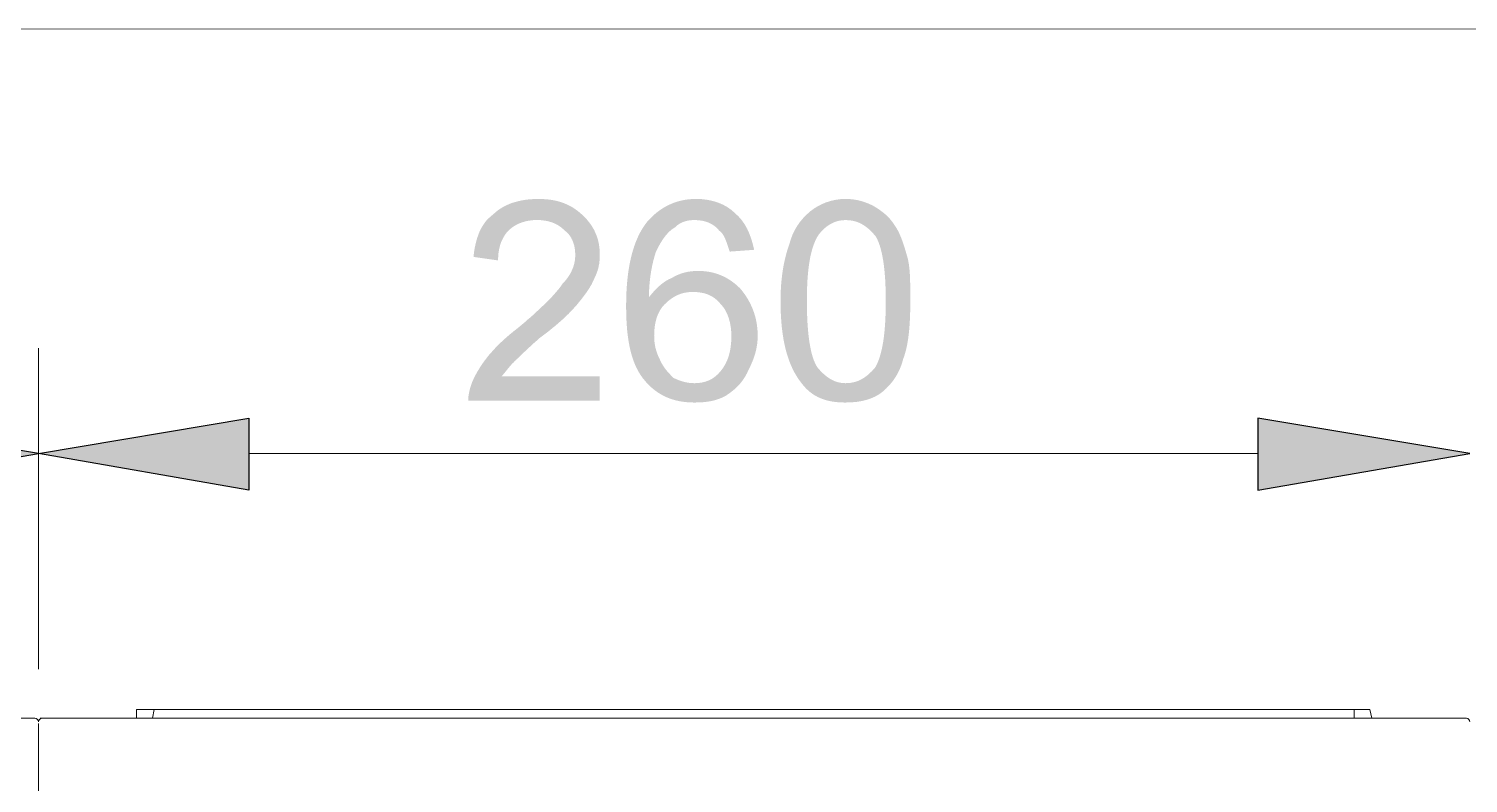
# Model space of a CAD drawing. Header units: metres. Extents: x 2999 to 3164, y 1641 to 1678.
# Drawn here: x 3004.18 to 3005.453, y 1657.691 to 1658.358 of the extents above; entities that cross this region are included whole.
import ezdxf

# ---------------------------------------------------------------- set-up
doc = ezdxf.new("R2010")
doc.units = ezdxf.units.M

msp = doc.modelspace()

# ---------------------------------------------------------------- hatches: boundary and pattern name
at = {"true_color": 0x00001e}
h = msp.add_hatch(color=30, dxfattribs=at)
h.paths.add_polyline_path([(3004.685, 1658.0509), (3004.685, 1658.0292), (3004.5686, 1658.0292), (3004.5686, 1658.0292), (3004.5686, 1658.03), (3004.5687, 1658.0307), (3004.5687, 1658.0314), (3004.5688, 1658.0322), (3004.5688, 1658.0329), (3004.5689, 1658.0336), (3004.569, 1658.0343), (3004.5691, 1658.0349), (3004.5692, 1658.0356), (3004.5693, 1658.0362), (3004.5695, 1658.0369), (3004.5696, 1658.0375), (3004.5698, 1658.0382), (3004.5699, 1658.0388), (3004.5701, 1658.0394), (3004.5702, 1658.04), (3004.5704, 1658.0406), (3004.5706, 1658.0412), (3004.5708, 1658.0418), (3004.571, 1658.0424), (3004.5712, 1658.043), (3004.5713, 1658.0435), (3004.5715, 1658.0441), (3004.5717, 1658.0447), (3004.5721, 1658.0457), (3004.5725, 1658.0466), (3004.573, 1658.0476), (3004.5734, 1658.0486), (3004.5739, 1658.0496), (3004.5744, 1658.0505), (3004.5748, 1658.0515), (3004.5754, 1658.0525), (3004.5759, 1658.0534), (3004.5764, 1658.0544), (3004.577, 1658.0554), (3004.5776, 1658.0563), (3004.5781, 1658.0573), (3004.5788, 1658.0583), (3004.5794, 1658.0593), (3004.58, 1658.0602), (3004.5807, 1658.0612), (3004.5813, 1658.0622), (3004.582, 1658.0631), (3004.5827, 1658.0641), (3004.5834, 1658.0651), (3004.5842, 1658.066), (3004.5849, 1658.067), (3004.5857, 1658.068), (3004.5865, 1658.069), (3004.5873, 1658.07), (3004.5882, 1658.071), (3004.5891, 1658.072), (3004.59, 1658.073), (3004.5909, 1658.0741), (3004.5919, 1658.0751), (3004.5929, 1658.0762), (3004.594, 1658.0773), (3004.5951, 1658.0784), (3004.5962, 1658.0795), (3004.5973, 1658.0806), (3004.5985, 1658.0817), (3004.5997, 1658.0828), (3004.601, 1658.084), (3004.6023, 1658.0851), (3004.6036, 1658.0863), (3004.6049, 1658.0874), (3004.6063, 1658.0886), (3004.6077, 1658.0897), (3004.6091, 1658.0909), (3004.6106, 1658.092), (3004.6121, 1658.0932), (3004.6136, 1658.0944), (3004.6136, 1658.0944), (3004.6161, 1658.0965), (3004.6185, 1658.0985), (3004.6208, 1658.1006), (3004.6231, 1658.1025), (3004.6253, 1658.1044), (3004.6273, 1658.1063), (3004.6293, 1658.1082), (3004.6313, 1658.1099), (3004.6331, 1658.1117), (3004.6349, 1658.1134), (3004.6366, 1658.1151), (3004.6383, 1658.1167), (3004.6398, 1658.1183), (3004.6413, 1658.1198), (3004.6428, 1658.1213), (3004.6441, 1658.1228), (3004.6454, 1658.1242), (3004.6466, 1658.1256), (3004.6477, 1658.1269), (3004.6488, 1658.1282), (3004.6498, 1658.1295), (3004.6508, 1658.1308), (3004.6516, 1658.132), (3004.6524, 1658.1332), (3004.6534, 1658.1341), (3004.6543, 1658.1351), (3004.6551, 1658.1361), (3004.6559, 1658.1372), (3004.6567, 1658.1382), (3004.6574, 1658.1392), (3004.6581, 1658.1403), (3004.6587, 1658.1413), (3004.6593, 1658.1424), (3004.6598, 1658.1434), (3004.6603, 1658.1445), (3004.6608, 1658.1456), (3004.6612, 1658.1466), (3004.6616, 1658.1477), (3004.6619, 1658.1488), (3004.6622, 1658.1498), (3004.6625, 1658.1509), (3004.6627, 1658.1519), (3004.6629, 1658.153), (3004.663, 1658.154), (3004.6632, 1658.155), (3004.6632, 1658.156), (3004.6633, 1658.157), (3004.6633, 1658.158), (3004.6633, 1658.1592), (3004.6632, 1658.1603), (3004.6632, 1658.1614), (3004.663, 1658.1625), (3004.6629, 1658.1636), (3004.6627, 1658.1647), (3004.6625, 1658.1657), (3004.6623, 1658.1667), (3004.662, 1658.1677), (3004.6617, 1658.1687), (3004.6613, 1658.1697), (3004.661, 1658.1706), (3004.6606, 1658.1715), (3004.6601, 1658.1724), (3004.6597, 1658.1733), (3004.6592, 1658.1741), (3004.6586, 1658.1749), (3004.6581, 1658.1757), (3004.6575, 1658.1764), (3004.6568, 1658.1771), (3004.6562, 1658.1778), (3004.6555, 1658.1785), (3004.6547, 1658.1791), (3004.654, 1658.1797), (3004.654, 1658.1797), (3004.6532, 1658.1805), (3004.6524, 1658.1812), (3004.6516, 1658.1819), (3004.6507, 1658.1826), (3004.6499, 1658.1832), (3004.649, 1658.1838), (3004.6481, 1658.1844), (3004.6472, 1658.1849), (3004.6463, 1658.1854), (3004.6453, 1658.1859), (3004.6443, 1658.1863), (3004.6433, 1658.1867), (3004.6423, 1658.1871), (3004.6412, 1658.1874), (3004.6402, 1658.1877), (3004.639, 1658.188), (3004.6379, 1658.1882), (3004.6367, 1658.1885), (3004.6356, 1658.1886), (3004.6343, 1658.1888), (3004.6331, 1658.1889), (3004.6318, 1658.189), (3004.6305, 1658.189), (3004.6292, 1658.189), (3004.6292, 1658.189), (3004.628, 1658.189), (3004.6268, 1658.189), (3004.6257, 1658.1889), (3004.6245, 1658.1888), (3004.6234, 1658.1886), (3004.6222, 1658.1885), (3004.6211, 1658.1882), (3004.62, 1658.188), (3004.6188, 1658.1877), (3004.6177, 1658.1874), (3004.6167, 1658.1871), (3004.6156, 1658.1867), (3004.6145, 1658.1863), (3004.6135, 1658.1859), (3004.6125, 1658.1854), (3004.6115, 1658.1849), (3004.6105, 1658.1844), (3004.6095, 1658.1838), (3004.6086, 1658.1832), (3004.6077, 1658.1826), (3004.6068, 1658.1819), (3004.6059, 1658.1812), (3004.6051, 1658.1805), (3004.6043, 1658.1797), (3004.6043, 1658.1797), (3004.6036, 1658.1789), (3004.6028, 1658.1781), (3004.6021, 1658.1773), (3004.6015, 1658.1764), (3004.6008, 1658.1755), (3004.6003, 1658.1745), (3004.5997, 1658.1735), (3004.5992, 1658.1725), (3004.5987, 1658.1715), (3004.5982, 1658.1705), (3004.5977, 1658.1694), (3004.5973, 1658.1683), (3004.597, 1658.1672), (3004.5966, 1658.166), (3004.5963, 1658.1648), (3004.596, 1658.1636), (3004.5958, 1658.1624), (3004.5956, 1658.1612), (3004.5954, 1658.1599), (3004.5953, 1658.1586), (3004.5952, 1658.1573), (3004.5951, 1658.156), (3004.595, 1658.1547), (3004.595, 1658.1533), (3004.595, 1658.1533), (3004.5733, 1658.1564), (3004.5733, 1658.1564), (3004.5735, 1658.1584), (3004.5737, 1658.1603), (3004.574, 1658.1622), (3004.5743, 1658.1641), (3004.5747, 1658.1659), (3004.5751, 1658.1677), (3004.5755, 1658.1695), (3004.576, 1658.1713), (3004.5765, 1658.173), (3004.5771, 1658.1747), (3004.5777, 1658.1764), (3004.5783, 1658.178), (3004.579, 1658.1796), (3004.5798, 1658.1811), (3004.5806, 1658.1826), (3004.5814, 1658.184), (3004.5824, 1658.1854), (3004.5833, 1658.1868), (3004.5843, 1658.1881), (3004.5854, 1658.1893), (3004.5866, 1658.1905), (3004.5878, 1658.1916), (3004.589, 1658.1927), (3004.5904, 1658.1937), (3004.5915, 1658.1948), (3004.5928, 1658.1959), (3004.5941, 1658.197), (3004.5954, 1658.198), (3004.5968, 1658.1989), (3004.5982, 1658.1998), (3004.5997, 1658.2007), (3004.6012, 1658.2015), (3004.6027, 1658.2022), (3004.6043, 1658.2029), (3004.6059, 1658.2036), (3004.6076, 1658.2042), (3004.6093, 1658.2047), (3004.6111, 1658.2052), (3004.6129, 1658.2057), (3004.6147, 1658.2061), (3004.6166, 1658.2065), (3004.6185, 1658.2068), (3004.6205, 1658.2071), (3004.6224, 1658.2073), (3004.6245, 1658.2074), (3004.6265, 1658.2076), (3004.6286, 1658.2076), (3004.6307, 1658.2077), (3004.6328, 1658.2076), (3004.6349, 1658.2076), (3004.6369, 1658.2074), (3004.6389, 1658.2073), (3004.6408, 1658.207), (3004.6427, 1658.2068), (3004.6445, 1658.2064), (3004.6463, 1658.2061), (3004.6481, 1658.2056), (3004.6498, 1658.2051), (3004.6515, 1658.2046), (3004.6532, 1658.204), (3004.6548, 1658.2033), (3004.6564, 1658.2026), (3004.658, 1658.2018), (3004.6596, 1658.201), (3004.6611, 1658.2001), (3004.6626, 1658.1991), (3004.664, 1658.1981), (3004.6655, 1658.1971), (3004.6669, 1658.1959), (3004.6683, 1658.1947), (3004.6697, 1658.1935), (3004.6711, 1658.1921), (3004.6711, 1658.1921), (3004.6722, 1658.191), (3004.6733, 1658.1898), (3004.6743, 1658.1886), (3004.6753, 1658.1873), (3004.6763, 1658.1861), (3004.6772, 1658.1848), (3004.678, 1658.1836), (3004.6788, 1658.1823), (3004.6796, 1658.1809), (3004.6803, 1658.1796), (3004.6809, 1658.1782), (3004.6815, 1658.1768), (3004.6821, 1658.1754), (3004.6826, 1658.174), (3004.6831, 1658.1725), (3004.6835, 1658.171), (3004.6838, 1658.1695), (3004.6842, 1658.1679), (3004.6844, 1658.1663), (3004.6846, 1658.1647), (3004.6848, 1658.1631), (3004.6849, 1658.1614), (3004.685, 1658.1597), (3004.685, 1658.158), (3004.685, 1658.157), (3004.685, 1658.1561), (3004.685, 1658.1552), (3004.6849, 1658.1542), (3004.6848, 1658.1533), (3004.6847, 1658.1524), (3004.6846, 1658.1516), (3004.6845, 1658.1507), (3004.6844, 1658.1498), (3004.6842, 1658.149), (3004.684, 1658.1482), (3004.6839, 1658.1473), (3004.6837, 1658.1465), (3004.6834, 1658.1457), (3004.6832, 1658.1449), (3004.683, 1658.1441), (3004.6827, 1658.1433), (3004.6824, 1658.1425), (3004.6821, 1658.1417), (3004.6818, 1658.1409), (3004.6815, 1658.1402), (3004.6811, 1658.1394), (3004.6808, 1658.1386), (3004.6804, 1658.1378), (3004.68, 1658.1369), (3004.6796, 1658.1359), (3004.6791, 1658.135), (3004.6787, 1658.1341), (3004.6782, 1658.1331), (3004.6778, 1658.1322), (3004.6773, 1658.1314), (3004.6767, 1658.1305), (3004.6762, 1658.1296), (3004.6757, 1658.1287), (3004.6751, 1658.1278), (3004.6746, 1658.127), (3004.674, 1658.1261), (3004.6734, 1658.1252), (3004.6727, 1658.1243), (3004.6721, 1658.1235), (3004.6714, 1658.1226), (3004.6708, 1658.1217), (3004.6701, 1658.1208), (3004.6694, 1658.1199), (3004.6687, 1658.1189), (3004.6679, 1658.118), (3004.6672, 1658.1171), (3004.6664, 1658.1161), (3004.6664, 1658.1161), (3004.6656, 1658.1151), (3004.6648, 1658.1141), (3004.6639, 1658.113), (3004.6629, 1658.112), (3004.6619, 1658.1109), (3004.6609, 1658.1097), (3004.6597, 1658.1086), (3004.6586, 1658.1074), (3004.6574, 1658.1061), (3004.6561, 1658.1049), (3004.6548, 1658.1036), (3004.6534, 1658.1023), (3004.652, 1658.101), (3004.6505, 1658.0997), (3004.6489, 1658.0983), (3004.6473, 1658.0969), (3004.6457, 1658.0955), (3004.6439, 1658.0941), (3004.6421, 1658.0926), (3004.6403, 1658.0911), (3004.6384, 1658.0896), (3004.6364, 1658.0881), (3004.6344, 1658.0866), (3004.6323, 1658.0851), (3004.6323, 1658.0851), (3004.6307, 1658.0837), (3004.6293, 1658.0824), (3004.6278, 1658.0811), (3004.6264, 1658.0799), (3004.6251, 1658.0787), (3004.6238, 1658.0775), (3004.6225, 1658.0763), (3004.6213, 1658.0752), (3004.6202, 1658.0741), (3004.6191, 1658.0731), (3004.618, 1658.0721), (3004.6169, 1658.0711), (3004.6159, 1658.0701), (3004.615, 1658.0692), (3004.6141, 1658.0683), (3004.6132, 1658.0675), (3004.6123, 1658.0666), (3004.6115, 1658.0659), (3004.6108, 1658.0651), (3004.61, 1658.0644), (3004.6093, 1658.0637), (3004.6087, 1658.063), (3004.608, 1658.0624), (3004.6074, 1658.0618), (3004.6074, 1658.0618), (3004.607, 1658.0614), (3004.6067, 1658.061), (3004.6063, 1658.0605), (3004.6059, 1658.0601), (3004.6055, 1658.0597), (3004.6051, 1658.0592), (3004.6047, 1658.0587), (3004.6043, 1658.0583), (3004.6039, 1658.0578), (3004.6035, 1658.0573), (3004.6032, 1658.0568), (3004.6028, 1658.0563), (3004.6024, 1658.0559), (3004.602, 1658.0554), (3004.6016, 1658.0549), (3004.6012, 1658.0544), (3004.6008, 1658.0539), (3004.6004, 1658.0535), (3004.6001, 1658.053), (3004.5997, 1658.0526), (3004.5993, 1658.0521), (3004.5989, 1658.0517), (3004.5985, 1658.0513), (3004.5981, 1658.0509), (3004.5981, 1658.0509), (3004.685, 1658.0509), (3004.5981, 1658.0509)])
edge = h.paths.add_edge_path()
edge.add_line((3004.8216, 1658.1627), (3004.7999, 1658.1611))
edge.add_spline(control_points=[(3004.7999, 1658.1611), (3004.7968, 1658.1704), (3004.7952, 1658.1766), (3004.7906, 1658.1797), (3004.7906, 1658.1797), (3004.7859, 1658.1859), (3004.7781, 1658.189), (3004.7688, 1658.189), (3004.7688, 1658.189), (3004.7626, 1658.189), (3004.7564, 1658.1875), (3004.7518, 1658.1828), (3004.7518, 1658.1828), (3004.744, 1658.1782), (3004.7393, 1658.1704), (3004.7347, 1658.1611), (3004.7347, 1658.1611), (3004.7316, 1658.1518), (3004.7285, 1658.1378), (3004.7285, 1658.1208), (3004.7285, 1658.1208), (3004.7347, 1658.1285), (3004.7409, 1658.1347), (3004.7487, 1658.1378), (3004.7487, 1658.1378), (3004.7564, 1658.1425), (3004.7642, 1658.144), (3004.7719, 1658.144), (3004.7719, 1658.144), (3004.7859, 1658.144), (3004.7983, 1658.1394), (3004.8092, 1658.1285), (3004.8092, 1658.1285), (3004.8185, 1658.1176), (3004.8247, 1658.1037), (3004.8247, 1658.0866), (3004.8247, 1658.0866), (3004.8247, 1658.0757), (3004.8216, 1658.0664), (3004.8169, 1658.0571), (3004.8169, 1658.0571), (3004.8123, 1658.0463), (3004.8061, 1658.04), (3004.7968, 1658.0338), (3004.7968, 1658.0338), (3004.789, 1658.0292), (3004.7797, 1658.0276), (3004.7688, 1658.0276), (3004.7688, 1658.0276), (3004.7502, 1658.0276), (3004.7362, 1658.0338), (3004.7254, 1658.0463), (3004.7254, 1658.0463), (3004.713, 1658.0602), (3004.7083, 1658.082), (3004.7083, 1658.113), (3004.7083, 1658.113), (3004.7083, 1658.1471), (3004.7145, 1658.172), (3004.7269, 1658.1875), (3004.7269, 1658.1875), (3004.7378, 1658.1999), (3004.7518, 1658.2077), (3004.7704, 1658.2077), (3004.7704, 1658.2077), (3004.7844, 1658.2077), (3004.7968, 1658.203), (3004.8045, 1658.1952), (3004.8045, 1658.1952), (3004.8138, 1658.1875), (3004.8185, 1658.1766), (3004.8216, 1658.1627)], knot_values=[0, 0, 0, 0, 0.013889, 0.013889, 0.013889, 0.013889, 0.027778, 0.027778, 0.027778, 0.027778, 0.041667, 0.041667, 0.041667, 0.041667, 0.055556, 0.055556, 0.055556, 0.055556, 0.069444, 0.069444, 0.069444, 0.069444, 0.083333, 0.083333, 0.083333, 0.083333, 0.097222, 0.097222, 0.097222, 0.097222, 0.111111, 0.111111, 0.111111, 0.111111, 0.125, 0.125, 0.125, 0.125, 0.138889, 0.138889, 0.138889, 0.138889, 0.152778, 0.152778, 0.152778, 0.152778, 0.166667, 0.166667, 0.166667, 0.166667, 0.180556, 0.180556, 0.180556, 0.180556, 0.194444, 0.194444, 0.194444, 0.194444, 0.208333, 0.208333, 0.208333, 0.208333, 0.222222, 0.222222, 0.222222, 0.222222, 0.236111, 0.236111, 0.236111, 0.236111, 1, 1, 1, 1], degree=3, periodic=0)
edge = h.paths.add_edge_path()
edge.add_spline(control_points=[(3004.7331, 1658.0866), (3004.7331, 1658.0788), (3004.7347, 1658.0726), (3004.7378, 1658.0664), (3004.7378, 1658.0664), (3004.7409, 1658.0587), (3004.7456, 1658.054), (3004.7502, 1658.0494), (3004.7502, 1658.0494), (3004.7564, 1658.0463), (3004.7626, 1658.0447), (3004.7688, 1658.0447), (3004.7688, 1658.0447), (3004.7781, 1658.0447), (3004.7859, 1658.0478), (3004.7921, 1658.0556), (3004.7921, 1658.0556), (3004.7983, 1658.0633), (3004.8014, 1658.0726), (3004.8014, 1658.0866), (3004.8014, 1658.0866), (3004.8014, 1658.0975), (3004.7983, 1658.1083), (3004.7921, 1658.1145), (3004.7921, 1658.1145), (3004.7859, 1658.1223), (3004.7781, 1658.1254), (3004.7673, 1658.1254), (3004.7673, 1658.1254), (3004.758, 1658.1254), (3004.7502, 1658.1223), (3004.7424, 1658.1145), (3004.7424, 1658.1145), (3004.7362, 1658.1083), (3004.7331, 1658.099), (3004.7331, 1658.0866)], knot_values=[0, 0, 0, 0, 0.027778, 0.027778, 0.027778, 0.027778, 0.055556, 0.055556, 0.055556, 0.055556, 0.083333, 0.083333, 0.083333, 0.083333, 0.111111, 0.111111, 0.111111, 0.111111, 0.138889, 0.138889, 0.138889, 0.138889, 0.166667, 0.166667, 0.166667, 0.166667, 0.194444, 0.194444, 0.194444, 0.194444, 0.222222, 0.222222, 0.222222, 0.222222, 1, 1, 1, 1], degree=3, periodic=0)
edge = h.paths.add_edge_path()
edge.add_spline(control_points=[(3004.8449, 1658.1176), (3004.8449, 1658.1378), (3004.848, 1658.1549), (3004.8526, 1658.1673), (3004.8526, 1658.1673), (3004.8557, 1658.1797), (3004.8619, 1658.189), (3004.8713, 1658.1968), (3004.8713, 1658.1968), (3004.879, 1658.203), (3004.8899, 1658.2077), (3004.9023, 1658.2077), (3004.9023, 1658.2077), (3004.9132, 1658.2077), (3004.9209, 1658.2046), (3004.9271, 1658.2015), (3004.9271, 1658.2015), (3004.9349, 1658.1968), (3004.9411, 1658.1921), (3004.9458, 1658.1844), (3004.9458, 1658.1844), (3004.9504, 1658.1782), (3004.9535, 1658.1689), (3004.9566, 1658.158), (3004.9566, 1658.158), (3004.9597, 1658.1487), (3004.9597, 1658.1347), (3004.9597, 1658.1176), (3004.9597, 1658.1176), (3004.9597, 1658.0959), (3004.9582, 1658.0788), (3004.9535, 1658.0664), (3004.9535, 1658.0664), (3004.9504, 1658.054), (3004.9442, 1658.0447), (3004.9349, 1658.0369), (3004.9349, 1658.0369), (3004.9271, 1658.0307), (3004.9163, 1658.0276), (3004.9023, 1658.0276), (3004.9023, 1658.0276), (3004.8852, 1658.0276), (3004.8728, 1658.0323), (3004.8635, 1658.0447), (3004.8635, 1658.0447), (3004.8511, 1658.0602), (3004.8449, 1658.0835), (3004.8449, 1658.1176)], knot_values=[0, 0, 0, 0, 0.020833, 0.020833, 0.020833, 0.020833, 0.041667, 0.041667, 0.041667, 0.041667, 0.0625, 0.0625, 0.0625, 0.0625, 0.083333, 0.083333, 0.083333, 0.083333, 0.104167, 0.104167, 0.104167, 0.104167, 0.125, 0.125, 0.125, 0.125, 0.145833, 0.145833, 0.145833, 0.145833, 0.166667, 0.166667, 0.166667, 0.166667, 0.1875, 0.1875, 0.1875, 0.1875, 0.208333, 0.208333, 0.208333, 0.208333, 0.229167, 0.229167, 0.229167, 0.229167, 1, 1, 1, 1], degree=3, periodic=0)
edge = h.paths.add_edge_path()
edge.add_spline(control_points=[(3004.8682, 1658.1176), (3004.8682, 1658.0882), (3004.8713, 1658.068), (3004.8775, 1658.0587), (3004.8775, 1658.0587), (3004.8852, 1658.0494), (3004.893, 1658.0447), (3004.9023, 1658.0447), (3004.9023, 1658.0447), (3004.9132, 1658.0447), (3004.9209, 1658.0494), (3004.9287, 1658.0587), (3004.9287, 1658.0587), (3004.9349, 1658.0695), (3004.938, 1658.0882), (3004.938, 1658.1176), (3004.938, 1658.1176), (3004.938, 1658.1456), (3004.9349, 1658.1658), (3004.9287, 1658.1751), (3004.9287, 1658.1751), (3004.9209, 1658.1844), (3004.9132, 1658.189), (3004.9023, 1658.189), (3004.9023, 1658.189), (3004.893, 1658.189), (3004.8852, 1658.1844), (3004.879, 1658.1766), (3004.879, 1658.1766), (3004.8713, 1658.1658), (3004.8682, 1658.1456), (3004.8682, 1658.1176)], knot_values=[0, 0, 0, 0, 0.03125, 0.03125, 0.03125, 0.03125, 0.0625, 0.0625, 0.0625, 0.0625, 0.09375, 0.09375, 0.09375, 0.09375, 0.125, 0.125, 0.125, 0.125, 0.15625, 0.15625, 0.15625, 0.15625, 0.1875, 0.1875, 0.1875, 0.1875, 0.21875, 0.21875, 0.21875, 0.21875, 1, 1, 1, 1], degree=3, periodic=0)
at = {"true_color": 0x000096}
for points in [[(3004.0006, 1658.0137), (3004.0006, 1657.95), (3004.1884, 1657.9826)], [(3004.3746, 1658.0137), (3004.3746, 1657.95), (3004.1884, 1657.9826)], [(3005.267, 1658.0137), (3005.267, 1657.95), (3005.4548, 1657.9826)]]:
    msp.add_hatch(color=150, dxfattribs=at).paths.add_polyline_path(points)

# ---------------------------------------------------------------- linework, layer by layer
at = {"color": 150, "linetype": 'Continuous', "lineweight": 20, "true_color": 0x000096}
for points in [[(3011.5971, 1658.3574), (3003.1091, 1658.3582), (3003.1091, 1658.3582)], [(3004.1884, 1657.7917), (3004.1884, 1658.0757), (3004.1884, 1658.0757)], [(3004.1884, 1657.7917), (3004.1884, 1658.0757), (3004.1884, 1658.0757)], [(3004.1884, 1657.7917), (3004.1884, 1658.0757), (3004.1884, 1658.0757)], [(3005.267, 1657.9826), (3004.3746, 1657.9826), (3004.3746, 1657.9826)]]:
    msp.add_lwpolyline(points, dxfattribs=at)
at = {"color": 150, "linetype": 'Continuous', "lineweight": -2, "true_color": 0x000096}
for points in [[(3004.0006, 1658.0137), (3004.0006, 1657.95), (3004.1884, 1657.9826)], [(3004.3746, 1658.0137), (3004.3746, 1657.95), (3004.1884, 1657.9826)], [(3005.267, 1658.0137), (3005.267, 1657.95), (3005.4548, 1657.9826)]]:
    msp.add_lwpolyline(points, close=True, dxfattribs=at)
at = {"color": 7, "linetype": 'Continuous', "lineweight": 20, "true_color": 0x000007}
for points in [[(3004.2753, 1657.7483), (3004.2753, 1657.756), (3004.2908, 1657.756), (3004.2893, 1657.7483)], [(3005.3524, 1657.756), (3004.2908, 1657.756), (3004.2908, 1657.756)], [(3005.3524, 1657.7483), (3005.3524, 1657.756), (3005.3663, 1657.756), (3005.3679, 1657.7483)], [(3002.9236, 1657.7483), (3004.1853, 1657.7483), (3004.1853, 1657.7483)], [(3004.1884, 1657.7436), (3004.1884, 1655.2155), (3004.1884, 1655.2155)], [(3004.1884, 1657.7436), (3004.1884, 1655.2155), (3004.1884, 1655.2155)], [(3004.1884, 1657.7436), (3004.1884, 1655.2155), (3004.1884, 1655.2155)], [(3004.1884, 1657.7436), (3004.1884, 1655.2155), (3004.1884, 1655.2155)], [(3004.19, 1657.7483), (3005.4517, 1657.7483), (3005.4517, 1657.7483)]]:
    msp.add_lwpolyline(points, dxfattribs=at)
for points in [[(3004.1884, 1657.7452), (3004.1884, 1657.7467), (3004.1869, 1657.7483), (3004.1853, 1657.7483)], [(3004.1884, 1657.7452), (3004.1884, 1657.7467), (3004.1869, 1657.7483), (3004.1853, 1657.7483)], [(3004.1915, 1657.7483), (3004.19, 1657.7483), (3004.1884, 1657.7467), (3004.1884, 1657.7452)], [(3005.4548, 1657.7452), (3005.4548, 1657.7467), (3005.4532, 1657.7483), (3005.4517, 1657.7483)]]:
    msp.add_open_spline(points, degree=3, dxfattribs=at)

doc.saveas('drawing.dxf')
